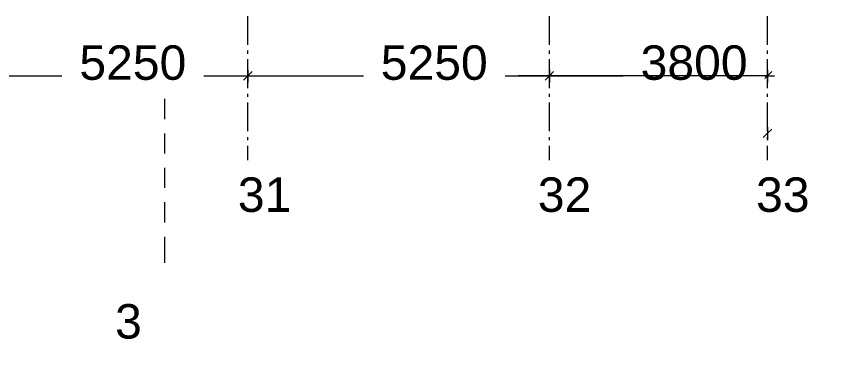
# Model space of a CAD drawing. Header units: millimetres. Extents: x -213911 to 415037, y -3642 to 107391.
# Drawn here: x -94899 to -80772, y -2232 to 3684 of the extents above; entities that cross this region are included whole.
import ezdxf

# ---------------------------------------------------------------- set-up
doc = ezdxf.new("R2010")
doc.units = ezdxf.units.MM
doc.layers.add('Оси', color=7, linetype='Continuous', lineweight=9)
doc.styles.get("Standard").update_dxf_attribs({"font": 'arial.ttf'})

msp = doc.modelspace()

# ---------------------------------------------------------------- linework, layer by layer
at = {"layer": 'Оси'}
for points in [[(-90859.7, 3183.7), (-90859.7, 3683.6)], [(-85606.6, 3183.7), (-85606.6, 3683.6)], [(-81806.6, 3183.7), (-81806.6, 3683.6)], [(-92312.7, 3446.3), (-92312.7, 3094.7)], [(-90859.7, 3031.2), (-90859.7, 3086.3)], [(-85606.6, 3031.2), (-85606.6, 3086.3)], [(-81806.6, 3031.2), (-81806.6, 3086.3)], [(-92312.7, 2844.8), (-92312.7, 2493.2)], [(-90859.7, 2429.6), (-90859.7, 2933.7)], [(-85606.6, 2429.6), (-85606.6, 2933.7)], [(-81806.6, 2429.6), (-81806.6, 2933.7)], [(-90787.6, 2721.9), (-90859.7, 2645.7), (-90935.9, 2569.4)], [(-90859.7, 2751.6), (-90859.7, 2645.7), (-90859.7, 2527.1)], [(-85534.6, 2721.9), (-85606.6, 2645.7), (-85682.8, 2569.4)], [(-85606.6, 2751.6), (-85606.6, 2645.7), (-85606.6, 2527.1)], [(-81730.3, 2721.9), (-81806.6, 2645.7), (-81878.6, 2569.4)], [(-81806.6, 2751.6), (-81806.6, 2645.7), (-81806.6, 2527.1)], [(-150202.4, 2645.7), (-146402.4, 2645.7), (-145699.1, 2645.7), (-141195.9, 2645.7), (-140395.2, 2645.7), (-136294.4, 2645.7), (-134892.2, 2645.7), (-133091.8, 2645.7), (-131291.3, 2645.7), (-126186.5, 2645.7), (-122284.9, 2645.7), (-121984.1, 2645.7), (-117480.8, 2645.7), (-113977.4, 2645.7), (-112176.9, 2645.7), (-108224.4, 2645.7), (-106123.2, 2645.7), (-101018.4, 2645.7), (-99616.2, 2645.7), (-96117, 2645.7), (-90859.7, 2645.7), (-85606.6, 2645.7), (-81683.7, 2645.7)], [(-90859.7, 2277.1), (-90859.7, 2332.2)], [(-85606.6, 2277.1), (-85606.6, 2332.2)], [(-81806.6, 2277.1), (-81806.6, 2332.2)], [(-92312.7, 2243.2), (-92312.7, 1891.6)], [(-90859.7, 1679.8), (-90859.7, 2179.7)], [(-85606.6, 1679.8), (-85606.6, 2179.7)], [(-81806.6, 1679.8), (-81806.6, 2179.7)], [(-81730.3, 1717.9), (-81806.6, 1645.9), (-81878.6, 1569.6)], [(-81806.6, 1751.8), (-81806.6, 1645.9), (-81806.6, 1523)], [(-92312.7, 1641.7), (-92312.7, 1294.3)], [(-90859.7, 1527.3), (-90859.7, 1578.1)], [(-85606.6, 1527.3), (-85606.6, 1578.1)], [(-81806.6, 1527.3), (-81806.6, 1578.1)], [(-92312.7, 1044.3), (-92312.7, 692.7)], [(-92312.7, 442.8), (-92312.7, 91.2)], [(-92312.7, -158.8), (-92312.7, -612.1)]]:
    msp.add_lwpolyline(points, dxfattribs=at)
for points in [[(-91118.1, 586.8, -0.4180328), (-90859.7, 845.2), (-90859.7, 1425.6)], [(-85865, 586.8, -0.4180328), (-85606.6, 845.2), (-85606.6, 1425.6)], [(-82065, 586.8, -0.4180328), (-81806.6, 845.2), (-81806.6, 1425.6)]]:
    msp.add_lwpolyline(points, format="xyb", dxfattribs=at)
for centre in [(-90861, 588.1), (-85607.9, 588.1), (-81807.9, 588.1)]:
    msp.add_arc(centre, 264, 270.28622, 359.71378, dxfattribs=at)
for points in [[(-90859.7, 845.2), (-90715.6, 845.2), (-90597, 730.9), (-90597, 586.8)], [(-85606.6, 845.2), (-85462.6, 845.2), (-85343.9, 730.9), (-85343.9, 586.8)], [(-81806.6, 845.2), (-81662.6, 845.2), (-81543.9, 730.9), (-81543.9, 586.8)], [(-90859.7, 324.2), (-91003.7, 324.2), (-91118.1, 442.8), (-91118.1, 586.8)], [(-85606.6, 324.2), (-85750.6, 324.2), (-85865, 442.8), (-85865, 586.8)], [(-81806.6, 324.2), (-81950.6, 324.2), (-82065, 442.8), (-82065, 586.8)]]:
    msp.add_open_spline(points, degree=3, dxfattribs=at)

# ---------------------------------------------------------------- texts
at = {"insert": (-93175.7, -1635.8), "char_height": 600, "attachment_point": 4, "bg_fill": 3, "box_fill_scale": 1.5, "bg_fill_color": 256, "bg_fill_transparency": 0}
msp.add_mtext('3', dxfattribs=at)

# ---------------------------------------------------------------- next in the draw order: texts
at = {"char_height": 600, "attachment_point": 4, "bg_fill": 3, "box_fill_scale": 1.5, "bg_fill_color": 256, "bg_fill_transparency": 0}
for s, insert in [('5250', (-93798.6, 2871.6)), ('5250', (-88545.3, 2871.6)), ('3800', (-84016.5, 2871.6)), ('31', (-91036.2, 571.4)), ('32', (-85808.4, 571.4)), ('33', (-82004, 571.4))]:
    msp.add_mtext(s, dxfattribs=dict(at, insert=insert))

# ---------------------------------------------------------------- next in the draw order: linework, layer by layer
at = {"layer": 'Оси'}
msp.add_lwpolyline([(-81806.6, 2645.7), (-86149.3, 2645.7)], dxfattribs=at)

doc.saveas('drawing.dxf')
